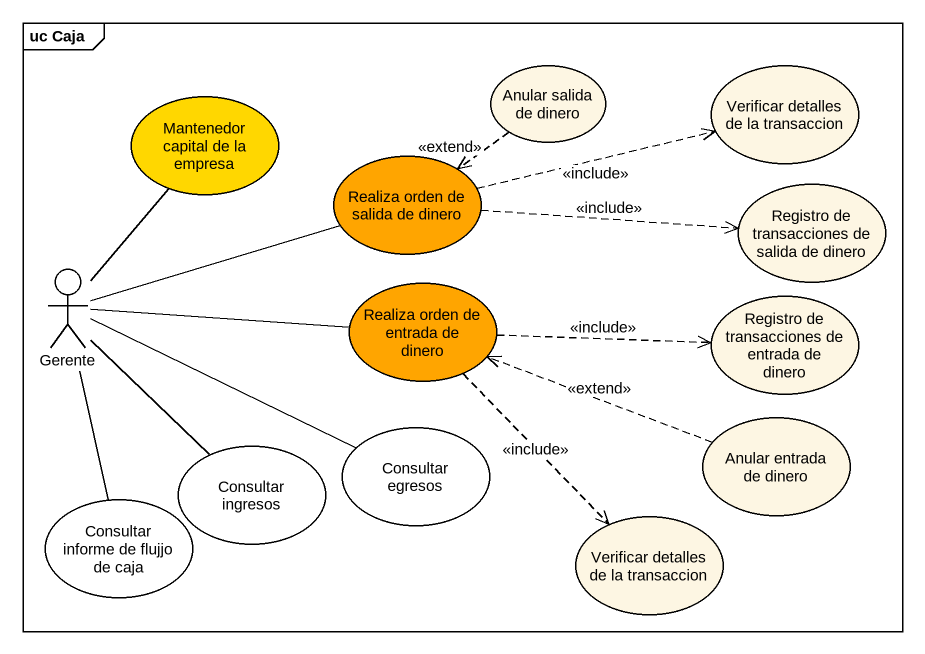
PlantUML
@startuml
mainframe uc Caja
usecase "Anular salida de dinero" as Anular_salida_de_dinero
usecase "Verificar detalles de la transaccion" as Verificar_detalles_de_la
usecase "Mantenedor capital de la empresa" as Mantenedor_capital_de_la #FFD700
usecase "Realiza orden de salida de dinero" as Realiza_orden_de_salida_de #FFA500
usecase "Registro de transacciones de salida de dinero" as Registro_de_transacciones
actor Gerente
usecase "Realiza orden de entrada de dinero" as Realiza_orden_de_entrada_de #FFA500
usecase "Registro de transacciones de entrada de dinero" as Registro_de_transacciones_2
usecase "Consultar ingresos" as Consultar_ingresos #FFFFFF
usecase "Consultar egresos" as Consultar_egresos #FFFFFF
usecase "Anular entrada de dinero" as Anular_entrada_de_dinero
usecase "Consultar informe de flujjo de caja" as Consultar_informe_de_flujjo #FFFFFF
usecase "Verificar detalles de la transaccion" as Verificar_detalles_de_la_2
Anular_salida_de_dinero ..> Realiza_orden_de_salida_de : <<extend>>
Realiza_orden_de_salida_de .right.> Verificar_detalles_de_la : <<include>>
Realiza_orden_de_salida_de .right.> Registro_de_transacciones : <<include>>
Gerente -up- Mantenedor_capital_de_la
Gerente -right- Realiza_orden_de_salida_de
Gerente -right- Realiza_orden_de_entrada_de
Gerente -- Consultar_ingresos
Gerente -right- Consultar_egresos
Gerente -- Consultar_informe_de_flujjo
Realiza_orden_de_entrada_de .right.> Registro_de_transacciones_2 : <<include>>
Realiza_orden_de_entrada_de ..> Verificar_detalles_de_la_2 : <<include>>
Anular_entrada_de_dinero .left.> Realiza_orden_de_entrada_de : <<extend>>
@enduml
